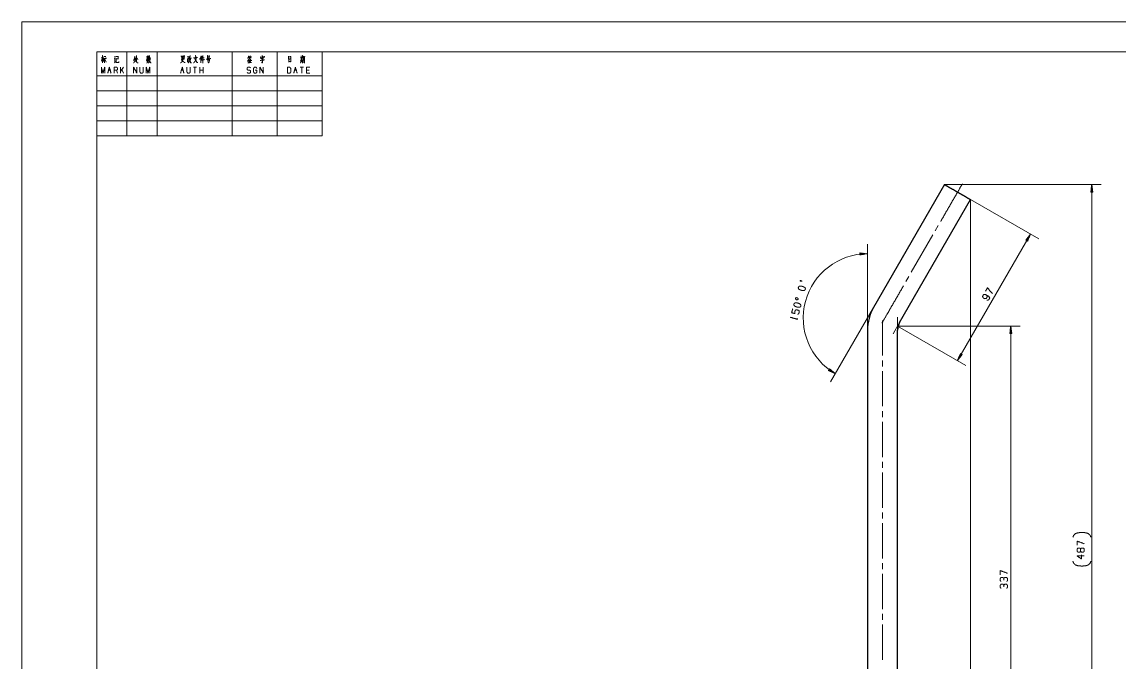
# Model space of a CAD drawing. Header units: millimetres. Extents: x 0 to 594, y 0 to 420.
# Drawn here: x 0 to 365.5, y 206.7 to 420 of the extents above; entities that cross this region are included whole.
import ezdxf

# ---------------------------------------------------------------- set-up
doc = ezdxf.new("R2010")
doc.units = ezdxf.units.MM
doc.layers.add('101', color=7, linetype='Continuous', true_color=0xffffff)

msp = doc.modelspace()

# ---------------------------------------------------------------- linework, layer by layer
at = {"layer": '101', "color": 133, "linetype": 'Continuous', "lineweight": 18}
for p, q in [((594, 420), (0, 420)), ((0, 420), (0, 0)), ((584, 410), (25, 410)), ((25, 410), (100, 410)), ((25, 410), (100, 410)), ((25, 410), (25, 10)), ((25, 410), (100, 410)), ((25, 410), (25, 382)), ((35, 410), (35, 382)), ((45, 410), (45, 382)), ((70, 410), (70, 382)), ((85, 410), (85, 382)), ((100, 410), (100, 382)), ((25, 402), (100, 402)), ((25, 397), (100, 397)), ((25, 392), (100, 392)), ((25, 387), (100, 387)), ((25, 382), (100, 382))]:
    msp.add_line(p, q, dxfattribs=at)
at = {"layer": '101', "color": 72, "linetype": 'Continuous', "lineweight": 18}
for p, q in [((26.76, 408.05), (26.54, 406.94)), ((26.56, 408.12), (27.17, 408.12)), ((26.88, 407.89), (27.1, 407.41)), ((27.3, 407.54), (27.07, 406.67)), ((27.76, 407.52), (28.07, 406.63)), ((30.85, 406.38), (31.12, 406.83)), ((30.93, 408.63), (31.06, 408.24)), ((31.33, 407.83), (31.42, 407.72)), ((41.53, 407.97), (42.32, 408.14)), ((42.44, 407.91), (42.98, 408.03)), ((53.37, 407.85), (53.89, 407.93)), ((55.11, 406.63), (55.56, 407.18)), ((75.44, 408.32), (75.87, 408.39)), ((75.54, 408.3), (75.65, 407.99)), ((76.03, 407.39), (75.56, 407.31)), ((76.01, 408.26), (76.54, 408.36)), ((76.17, 408.24), (76.3, 407.91)), ((92.76, 408.18), (93.62, 408.3)), ((93.04, 407.83), (93.3, 407.89)), ((93.05, 407.47), (93.28, 407.54)), ((93.8, 407.81), (94.05, 407.87)), ((28.86, 403.92), (29.41, 403.92)), ((31.81, 402.93), (31.53, 403.92)), ((32.82, 402.93), (32.82, 404.9)), ((33.79, 404.9), (32.82, 403.53)), ((33.79, 402.93), (33.23, 404.11)), ((53.13, 403.92), (53.69, 403.92)), ((58.21, 404.9), (57.1, 404.9)), ((57.65, 404.9), (57.65, 402.93)), ((59.22, 402.93), (59.22, 404.9)), ((60.33, 403.92), (59.22, 403.92)), ((60.33, 402.93), (60.33, 404.9)), ((90.84, 403.92), (91.4, 403.92)), ((93.8, 404.9), (92.68, 404.9)), ((93.24, 404.9), (93.24, 402.93)), ((95.64, 403.92), (94.81, 403.92)), ((258.26, 320.75), (258.37, 321.16))]:
    msp.add_line(p, q, dxfattribs=at)
at = {"layer": '101', "color": 203, "linetype": 'Continuous', "lineweight": 25}
for p, q in [((307.39, 365.8), (283.73, 324.82)), ((292.39, 319.82), (316.05, 360.8)), ((281.72, 317.32), (281.72, 160)), ((291.72, 160), (291.72, 317.32))]:
    msp.add_line(p, q, dxfattribs=at)
at = {"layer": '101', "color": 22, "linetype": 'Continuous', "lineweight": 18}
for p, q in [((307.39, 365.8), (359.57, 365.8)), ((356.39, 365.8), (356.06, 363.26)), ((356.37, 363.26), (356.37, 365.61)), ((356.73, 363.26), (356.39, 365.8)), ((356.39, 365.8), (356.39, 122.5)), ((356.42, 363.26), (356.42, 365.61)), ((356.06, 363.26), (356.06, 363.29)), ((356.06, 363.26), (356.06, 363.29)), ((356.06, 363.26), (356.73, 363.26)), ((356.12, 363.26), (356.12, 363.68)), ((356.17, 363.26), (356.17, 364.06)), ((356.22, 363.26), (356.22, 364.45)), ((356.27, 363.26), (356.27, 364.84)), ((356.32, 363.26), (356.32, 365.22)), ((356.47, 363.26), (356.47, 365.22)), ((356.52, 363.26), (356.52, 364.84)), ((356.57, 363.26), (356.57, 364.45)), ((356.62, 363.26), (356.62, 364.06)), ((356.67, 363.26), (356.67, 363.68)), ((356.73, 363.26), (356.73, 363.29)), ((356.73, 363.26), (356.73, 363.29)), ((316.05, 360.8), (338.75, 347.7)), ((316.05, 360.8), (316.05, 88.25)), ((336, 349.28), (311.67, 307.14)), ((336, 349.28), (334.44, 347.25)), ((334.44, 347.25), (334.46, 347.28)), ((334.44, 347.25), (334.46, 347.28)), ((334.44, 347.25), (335.02, 346.92)), ((334.49, 347.22), (334.7, 347.59)), ((334.53, 347.2), (334.93, 347.89)), ((334.58, 347.17), (335.17, 348.2)), ((334.62, 347.15), (335.41, 348.51)), ((334.66, 347.12), (335.64, 348.82)), ((334.71, 347.1), (335.88, 349.13)), ((334.75, 347.07), (335.93, 349.1)), ((334.8, 347.05), (335.78, 348.74)), ((334.84, 347.02), (335.63, 348.38)), ((334.88, 346.99), (335.48, 348.02)), ((334.93, 346.97), (335.33, 347.67)), ((334.97, 346.94), (335.18, 347.31)), ((335.02, 346.92), (336, 349.28)), ((281.72, 317.32), (281.72, 345.93)), ((335.02, 346.92), (335.03, 346.95)), ((335.02, 346.92), (335.03, 346.95)), ((279.17, 343.01), (279.21, 343.02)), ((279.17, 343.02), (279.19, 342.35)), ((281.72, 342.76), (279.17, 343.02)), ((279.17, 343.01), (279.21, 343.02)), ((279.18, 342.96), (279.59, 342.98)), ((279.18, 342.91), (279.98, 342.94)), ((279.18, 342.86), (280.37, 342.9)), ((279.18, 342.81), (280.76, 342.86)), ((279.18, 342.76), (281.14, 342.82)), ((279.18, 342.71), (281.53, 342.78)), ((279.18, 342.66), (281.53, 342.73)), ((279.19, 342.35), (281.72, 342.76)), ((279.19, 342.61), (281.15, 342.67)), ((279.19, 342.56), (280.76, 342.6)), ((279.19, 342.51), (280.38, 342.54)), ((279.19, 342.46), (279.99, 342.48)), ((279.19, 342.4), (279.61, 342.42)), ((279.19, 342.35), (279.23, 342.36)), ((279.19, 342.35), (279.23, 342.36)), ((283.73, 324.82), (269.43, 300.04)), ((291.72, 318.66), (332.59, 318.66)), ((291.72, 318.66), (314.42, 305.55)), ((329.41, 318.66), (329.08, 316.12)), ((329.34, 316.12), (329.34, 318.08)), ((329.39, 316.12), (329.39, 318.47)), ((329.41, 318.66), (329.41, 150)), ((329.75, 316.12), (329.41, 318.66)), ((329.44, 316.12), (329.44, 318.47)), ((329.49, 316.12), (329.49, 318.08)), ((329.08, 316.12), (329.08, 316.15)), ((329.08, 316.12), (329.08, 316.15)), ((329.08, 316.12), (329.75, 316.12)), ((329.13, 316.12), (329.13, 316.54)), ((329.18, 316.12), (329.18, 316.92)), ((329.23, 316.12), (329.23, 317.31)), ((329.28, 316.12), (329.28, 317.69)), ((329.54, 316.12), (329.54, 317.69)), ((329.59, 316.12), (329.59, 317.31)), ((329.64, 316.12), (329.64, 316.92)), ((329.69, 316.12), (329.69, 316.54)), ((329.74, 316.12), (329.74, 316.15)), ((329.74, 316.12), (329.74, 316.15)), ((312.65, 309.51), (311.67, 307.14)), ((311.67, 307.14), (313.23, 309.17)), ((312.92, 309.35), (311.74, 307.32)), ((312.96, 309.33), (311.79, 307.3)), ((312.87, 309.38), (311.89, 307.68)), ((313.01, 309.3), (312.03, 307.61)), ((312.83, 309.41), (312.04, 308.04)), ((312.79, 309.43), (312.19, 308.4)), ((313.05, 309.28), (312.26, 307.91)), ((312.74, 309.46), (312.34, 308.76)), ((312.7, 309.48), (312.49, 309.12)), ((313.09, 309.25), (312.5, 308.22)), ((312.65, 309.51), (312.64, 309.48)), ((312.65, 309.51), (312.64, 309.48)), ((313.23, 309.17), (312.65, 309.51)), ((313.14, 309.23), (312.74, 308.53)), ((313.18, 309.2), (312.97, 308.84)), ((313.23, 309.18), (313.21, 309.15)), ((313.23, 309.18), (313.21, 309.15)), ((269.03, 304.41), (268.68, 303.84)), ((268.68, 303.84), (268.71, 303.82)), ((268.68, 303.84), (268.71, 303.82)), ((268.68, 303.84), (271.01, 302.79)), ((268.7, 303.88), (269.06, 303.66)), ((268.73, 303.93), (269.42, 303.51)), ((268.76, 303.97), (269.77, 303.35)), ((268.78, 304.01), (270.13, 303.19)), ((268.81, 304.06), (270.48, 303.03)), ((268.84, 304.1), (270.84, 302.87)), ((268.86, 304.14), (270.86, 302.91)), ((268.89, 304.19), (270.56, 303.16)), ((268.92, 304.23), (270.26, 303.4)), ((268.94, 304.27), (269.96, 303.65)), ((268.97, 304.32), (269.66, 303.89)), ((269, 304.36), (269.35, 304.14)), ((269.02, 304.4), (269.05, 304.39)), ((269.02, 304.4), (269.05, 304.39)), ((271.01, 302.79), (269.03, 304.41))]:
    msp.add_line(p, q, dxfattribs=at)
at = {"layer": '101', "color": 151, "linetype": 'Continuous', "lineweight": 18}
for p, q in [((305.3, 352.17), (304.3, 350.44)), ((303.5, 349.06), (296.28, 336.56)), ((295.49, 335.18), (294.49, 333.45)), ((291.72, 317.32), (291.72, 321.66)), ((292.39, 319.82), (290.22, 316.06)), ((286.72, 307.2), (286.72, 305.2)), ((286.72, 303.61), (286.72, 291.91)), ((286.72, 290.32), (286.72, 288.31)), ((286.72, 286.72), (286.72, 275.02)), ((286.72, 273.43), (286.72, 271.43)), ((286.72, 269.84), (286.72, 258.13)), ((286.72, 256.55), (286.72, 254.54)), ((286.72, 252.95), (286.72, 241.25)), ((286.72, 239.66), (286.72, 237.66)), ((286.72, 236.07), (286.72, 224.36)), ((286.72, 222.78), (286.72, 220.77)), ((286.72, 219.18), (286.72, 207.48))]:
    msp.add_line(p, q, dxfattribs=at)
at = {"layer": '101', "color": 22, "linetype": 'Continuous', "lineweight": 18}
msp.add_arc((281.72, 321.34), 21.42, 90, 240, dxfattribs=at)
at = {"layer": '101', "color": 203, "linetype": 'Continuous', "lineweight": 25}
for radius in [15, 5]:
    msp.add_arc((296.72, 317.32), radius, 150, 180, dxfattribs=at)
at = {"layer": '101', "color": 72, "linetype": 'Continuous', "lineweight": 18}
for points, knots in [([(26.76, 408.82), (26.87, 408.7), (26.87, 406.36)], [0, 0, 0.064406, 1, 1]), ([(27.11, 407.83), (28.07, 407.83), (28.01, 407.99), (27.93, 407.85)], [0, 0, 0.737845, 0.874091, 1, 1]), ([(27.29, 408.45), (27.92, 408.45), (27.88, 408.57), (27.83, 408.49)], [0, 0, 0.736242, 0.890347, 1, 1]), ([(27.55, 407.83), (27.55, 406.4), (27.39, 406.48)], [0, 0, 0.88751, 1, 1]), ([(30.74, 407.89), (30.99, 407.89), (30.99, 408.01), (30.99, 406.56)], [0, 0, 0.136549, 0.20471, 1, 1]), ([(31.47, 408.45), (31.4, 408.39), (31.34, 408.45), (32.07, 408.45), (32.07, 408.63), (32.07, 407.54), (32.07, 407.72), (31.42, 407.72), (31.42, 406.58), (31.43, 406.5), (31.55, 406.46), (32.24, 406.46), (32.24, 406.77)], [0, 0, 0.017817, 0.03366, 0.169508, 0.204092, 0.407771, 0.442362, 0.564626, 0.775988, 0.791599, 0.814655, 0.942353, 1, 1]), ([(37.62, 408.59), (37.61, 408.47), (37.54, 408.05), (37.45, 407.76), (37.38, 407.56), (37.29, 407.35), (37.2, 407.18)], [0, 0, 0.084511, 0.368539, 0.57312, 0.721448, 0.873357, 1, 1]), ([(37.48, 407.85), (37.95, 407.93), (37.9, 407.97), (37.87, 407.79), (37.81, 407.52), (37.76, 407.35), (37.67, 407.12), (37.6, 406.94), (37.48, 406.73), (37.39, 406.56), (37.21, 406.32)], [0, 0, 0.202443, 0.228126, 0.308395, 0.425619, 0.500391, 0.604278, 0.689473, 0.790704, 0.870498, 1, 1]), ([(37.48, 407.56), (38.41, 406.38), (38.75, 406.4), (38.74, 406.4), (38.43, 406.42), (38.27, 406.56)], [0, 0, 0.63218, 0.773701, 0.779843, 0.909107, 1, 1]), ([(38.17, 408.8), (38.21, 408.7), (38.2, 408.59), (38.18, 406.87), (38.17, 406.98), (38.2, 407.21)], [0, 0, 0.049552, 0.095607, 0.852773, 0.898827, 1, 1]), ([(38.3, 407.91), (38.33, 407.89), (38.59, 407.56), (38.66, 407.43)], [0, 0, 0.059406, 0.761029, 1, 1]), ([(41.94, 407.99), (41.81, 407.76), (41.68, 407.56), (41.55, 407.39), (41.41, 407.25)], [0, 0, 0.287235, 0.555132, 0.786183, 1, 1]), ([(41.53, 407.06), (42.16, 407.21), (42.17, 407.39), (42.17, 407.31), (42.1, 407.06), (42, 406.79), (41.9, 406.58), (41.78, 406.46), (41.68, 406.34), (41.6, 406.27)], [0, 0, 0.304476, 0.392578, 0.431601, 0.553705, 0.689463, 0.798358, 0.878846, 0.954751, 1, 1]), ([(41.62, 408.55), (41.75, 408.32), (41.78, 408.18)], [0, 0, 0.640221, 1, 1]), ([(41.91, 407.41), (41.75, 406.83), (41.85, 406.79), (41.97, 406.75), (42.09, 406.69), (42.23, 406.61)], [0, 0, 0.529109, 0.626293, 0.735528, 0.852096, 1, 1]), ([(41.93, 408.82), (41.96, 408.68), (41.96, 407.54), (41.93, 407.68), (41.96, 407.81)], [0, 0, 0.094651, 0.82363, 0.91828, 1, 1]), ([(41.96, 407.95), (42.13, 407.83), (42.22, 407.72)], [0, 0, 0.613168, 1, 1]), ([(42.22, 408.68), (42.22, 408.57), (42.1, 408.1)], [0, 0, 0.174336, 1, 1]), ([(42.73, 407.91), (42.69, 407.56), (42.64, 407.31), (42.6, 407.1), (42.54, 406.92), (42.42, 406.67), (42.32, 406.48), (42.2, 406.32), (42.12, 406.23)], [0, 0, 0.194372, 0.33262, 0.448622, 0.555648, 0.706152, 0.822696, 0.933862, 1, 1]), ([(42.53, 408.86), (42.53, 408.74), (42.51, 408.51), (42.47, 408.22), (42.42, 407.91), (42.37, 407.66), (42.29, 407.43), (42.28, 407.37)], [0, 0, 0.081852, 0.232243, 0.425429, 0.632123, 0.800313, 0.957953, 1, 1]), ([(42.41, 407.64), (42.44, 407.6), (42.58, 407.02), (42.69, 406.75), (42.79, 406.46), (42.82, 406.4), (43.04, 406.42), (42.82, 406.44), (42.75, 406.56)], [0, 0, 0.026711, 0.341735, 0.493488, 0.655468, 0.691644, 0.807842, 0.92404, 1, 1]), ([(53.63, 408.59), (53.61, 407.93), (53.6, 407.6), (53.59, 407.41), (53.57, 407.31), (53.56, 407.18), (53.51, 407.06), (53.47, 406.96), (53.34, 406.77), (53.19, 406.61), (53.09, 406.54), (52.88, 406.42), (52.84, 406.4)], [0, 0, 0.263781, 0.39576, 0.470168, 0.511774, 0.561574, 0.614015, 0.658781, 0.749609, 0.837597, 0.885288, 0.980674, 1, 1]), ([(52.96, 408.57), (53.01, 408.53), (53.04, 408.55), (54.3, 408.7), (54.26, 408.72), (54.11, 408.68)], [0, 0, 0.045515, 0.068267, 0.872618, 0.903439, 1, 1]), ([(53.01, 407.35), (53.09, 407.35), (53.37, 407.12), (53.6, 406.92), (53.82, 406.73), (54.1, 406.46), (54.42, 406.5), (54.11, 406.46), (54.01, 406.54)], [0, 0, 0.033469, 0.197844, 0.340784, 0.472463, 0.64945, 0.79792, 0.939754, 1, 1]), ([(53.19, 408.34), (53.23, 408.16), (53.23, 407.41), (53.22, 407.45), (54.08, 407.6), (54, 407.6), (54.08, 408.39), (54.11, 408.32), (54.07, 408.28), (53.23, 408.18)], [0, 0, 0.051657, 0.252797, 0.264655, 0.500968, 0.524668, 0.738296, 0.756835, 0.773119, 1, 1]), ([(55.08, 408.32), (55.66, 408.43), (55.6, 408.49), (55.53, 407.76), (55.6, 407.76), (55.17, 407.68), (55.14, 407.87), (55.17, 407.64), (55.15, 406.71)], [0, 0, 0.181367, 0.207402, 0.429562, 0.451886, 0.588195, 0.645737, 0.715778, 1, 1]), ([(56.18, 407.87), (56.18, 407.74), (56.12, 407.41), (56.06, 407.23), (56, 407.06), (55.93, 406.92), (55.84, 406.77), (55.74, 406.63), (55.5, 406.42), (55.33, 406.34)], [0, 0, 0.067224, 0.249297, 0.354995, 0.450078, 0.537949, 0.629663, 0.725721, 0.894897, 1, 1]), ([(56.04, 408.8), (56.01, 408.55), (55.93, 408.22), (55.81, 407.87), (55.72, 407.64), (55.66, 407.47), (55.6, 407.33)], [0, 0, 0.162468, 0.38501, 0.62589, 0.784405, 0.898495, 1, 1]), ([(55.74, 407.56), (55.78, 407.54), (56.23, 406.42), (56.51, 406.4), (56.25, 406.46), (56.18, 406.58)], [0, 0, 0.024913, 0.64401, 0.787109, 0.926007, 1, 1]), ([(55.81, 407.83), (56.47, 407.95), (56.39, 407.97), (56.28, 407.93)], [0, 0, 0.769974, 0.857334, 1, 1]), ([(58.08, 408.07), (58.08, 407.95), (58, 407.66), (57.93, 407.43), (57.84, 407.18), (57.71, 406.98), (57.7, 406.94), (57.61, 406.83), (57.51, 406.69), (57.37, 406.56), (57.26, 406.44), (57.13, 406.34)], [0, 0, 0.060656, 0.206644, 0.323462, 0.452151, 0.571984, 0.593423, 0.659723, 0.746397, 0.834814, 0.918176, 1, 1]), ([(57.21, 408.03), (58.49, 408.18), (58.4, 408.2), (58.31, 408.16)], [0, 0, 0.872483, 0.933909, 1, 1]), ([(57.54, 407.81), (57.59, 407.76), (58.3, 406.5), (58.62, 406.44), (58.31, 406.52), (58.21, 406.65)], [0, 0, 0.03086, 0.652651, 0.793753, 0.930721, 1, 1]), ([(57.76, 408.78), (57.86, 408.59), (57.9, 408.47), (57.93, 408.34)], [0, 0, 0.450463, 0.729648, 1, 1]), ([(59.74, 408.74), (59.67, 408.47), (59.57, 408.22), (59.45, 407.99), (59.34, 407.81), (59.19, 407.6)], [0, 0, 0.218379, 0.42875, 0.629232, 0.801507, 1, 1]), ([(59.57, 408.16), (59.58, 406.92), (59.58, 406.32), (59.57, 406.44), (59.58, 406.67)], [0, 0, 0.565701, 0.839109, 0.896079, 1, 1]), ([(59.76, 407.25), (60.8, 407.45), (60.73, 407.47), (60.59, 407.41)], [0, 0, 0.826987, 0.886337, 1, 1]), ([(59.99, 408.47), (59.95, 408.14), (59.89, 407.85), (59.83, 407.64), (59.79, 407.52)], [0, 0, 0.342096, 0.644844, 0.865119, 1, 1]), ([(59.99, 407.89), (60.67, 408.07), (60.59, 408.07), (60.48, 408.01)], [0, 0, 0.772504, 0.853435, 1, 1]), ([(60.27, 408.82), (60.32, 408.74), (60.29, 408.78), (60.3, 406.29), (60.29, 406.48), (60.3, 406.79)], [0, 0, 0.029981, 0.046195, 0.84079, 0.900562, 1, 1]), ([(61.37, 407.62), (61.56, 407.62), (61.94, 407.66), (62.88, 407.81), (62.77, 407.83), (62.63, 407.79)], [0, 0, 0.107041, 0.322391, 0.855633, 0.914432, 1, 1]), ([(61.76, 408.82), (61.82, 408.57), (61.82, 407.85), (61.82, 408.03), (62.53, 408.14), (62.41, 408.14), (62.44, 408.65), (62.45, 408.74), (62.48, 408.68), (62.38, 408.65), (61.82, 408.57)], [0, 0, 0.076621, 0.294125, 0.350049, 0.563216, 0.598365, 0.753974, 0.779219, 0.799828, 0.831204, 1, 1]), ([(61.93, 407.66), (61.82, 407.16), (61.79, 407.25), (62.57, 407.37), (62.53, 407.45), (62.53, 407.37), (62.44, 407.02), (62.38, 406.79), (62.31, 406.61), (62.25, 406.46), (62.2, 406.36), (62.17, 406.34), (61.91, 406.81), (62.19, 406.38)], [0, 0, 0.136367, 0.159969, 0.37115, 0.396347, 0.418609, 0.516112, 0.579319, 0.633135, 0.675148, 0.705367, 0.715007, 0.861282, 1, 1]), ([(75.84, 408.05), (75.82, 407.95), (75.59, 407.58), (75.57, 407.54), (75.46, 407.35), (75.25, 407.12), (75.05, 406.92)], [0, 0, 0.074324, 0.3873, 0.418544, 0.575019, 0.792866, 1, 1]), ([(75.56, 408.74), (75.54, 408.59), (75.43, 408.28), (75.32, 408.03), (75.21, 407.83)], [0, 0, 0.148004, 0.485247, 0.758325, 1, 1]), ([(75.31, 406.38), (76.42, 406.48), (76.35, 406.48), (76.19, 406.46)], [0, 0, 0.825892, 0.879993, 1, 1]), ([(75.5, 407.02), (75.57, 406.75), (75.57, 406.63), (75.56, 406.79)], [0, 0, 0.489861, 0.707985, 1, 1]), ([(75.78, 407.18), (75.84, 406.87), (75.81, 406.71), (75.81, 406.94)], [0, 0, 0.443846, 0.68011, 1, 1]), ([(75.81, 407.91), (76.39, 407.12), (76.63, 407.12), (76.39, 407.14), (76.28, 407.29)], [0, 0, 0.599326, 0.74245, 0.886132, 1, 1]), ([(76.1, 408.74), (76.11, 408.63), (75.94, 408.05)], [0, 0, 0.147214, 1, 1]), ([(76.14, 407.16), (76.14, 407.02), (75.97, 406.44)], [0, 0, 0.193066, 1, 1]), ([(79.39, 407.16), (80.77, 407.35), (80.68, 407.37), (80.47, 407.31)], [0, 0, 0.820207, 0.87351, 1, 1]), ([(79.54, 408.49), (79.54, 408.26), (79.52, 408.1), (79.49, 407.97), (79.46, 407.87)], [0, 0, 0.361961, 0.626178, 0.82906, 1, 1]), ([(79.54, 408.24), (80.77, 408.39), (80.75, 408.43), (80.56, 408.01)], [0, 0, 0.712489, 0.737753, 1, 1]), ([(79.68, 407.83), (80.45, 407.93), (80.4, 407.99), (80.11, 407.47)], [0, 0, 0.533862, 0.586724, 1, 1]), ([(80.06, 407.62), (80.09, 407.52), (80.12, 407.39), (80.14, 407.18), (80.14, 406.75), (80.12, 406.61), (80.09, 406.4), (80.05, 406.27), (79.83, 406.63), (80.06, 406.32)], [0, 0, 0.049614, 0.1085, 0.204239, 0.404797, 0.47199, 0.568442, 0.629214, 0.820569, 1, 1]), ([(79.98, 408.84), (80.08, 408.72), (80.12, 408.61), (80.15, 408.45)], [0, 0, 0.364582, 0.619227, 1, 1]), ([(88.81, 408.55), (88.84, 408.34), (88.85, 407.89), (88.87, 407.41), (88.87, 407.02), (88.87, 406.58), (88.87, 406.73), (89.44, 406.85), (89.55, 406.71), (89.58, 406.89), (89.58, 407.14), (89.6, 407.62), (89.61, 408.12), (89.61, 408.53), (89.63, 408.47), (88.85, 408.32)], [0, 0, 0.037589, 0.11951, 0.205161, 0.275875, 0.354037, 0.380091, 0.485119, 0.518615, 0.552521, 0.597188, 0.682831, 0.772197, 0.846642, 0.85812, 1, 1]), ([(88.87, 407.58), (89.44, 407.7), (89.38, 407.72), (89.25, 407.64)], [0, 0, 0.728515, 0.80596, 1, 1]), ([(92.71, 407), (93.62, 407.16), (93.58, 407.18), (93.52, 407.12)], [0, 0, 0.873261, 0.919205, 1, 1]), ([(93.05, 406.87), (93.04, 406.77), (92.92, 406.56), (92.82, 406.42), (92.71, 406.32)], [0, 0, 0.157105, 0.514468, 0.781135, 1, 1]), ([(92.99, 408.74), (93.02, 408.61), (93.02, 407.06)], [0, 0, 0.075966, 1, 1]), ([(93.28, 406.94), (93.45, 406.69), (93.45, 406.58), (93.39, 406.77)], [0, 0, 0.497711, 0.671692, 1, 1]), ([(93.4, 408.86), (93.43, 408.74), (93.39, 407.12)], [0, 0, 0.07321, 1, 1]), ([(93.74, 408.57), (93.78, 408.34), (93.78, 407.89), (93.77, 407.39), (93.74, 407.08), (93.67, 406.75), (93.58, 406.54), (93.42, 406.23)], [0, 0, 0.096226, 0.28518, 0.49143, 0.620829, 0.761583, 0.854883, 1, 1]), ([(93.77, 407.27), (93.8, 407.27), (94.03, 407.33)], [0, 0, 0.107795, 1, 1]), ([(93.78, 408.32), (94.22, 408.43), (94.18, 408.49), (94.18, 407.81), (94.19, 406.87), (94.18, 406.52), (94.16, 406.32), (94.15, 406.25), (93.93, 406.52), (94.13, 406.34)], [0, 0, 0.13308, 0.155516, 0.357036, 0.631879, 0.735784, 0.797016, 0.815837, 0.918298, 1, 1]), ([(26.46, 402.93), (26.46, 404.9), (27.01, 402.93), (27.57, 404.9), (27.57, 402.93)], [0, 0, 0.245192, 0.5, 0.754808, 1, 1]), ([(30.7, 402.93), (30.7, 404.9), (31.53, 404.9), (31.81, 404.71), (31.81, 404.11), (31.53, 403.92), (30.7, 403.92)], [0, 0, 0.400953, 0.571036, 0.639282, 0.761671, 0.829917, 1, 1]), ([(37.2, 402.93), (37.2, 404.9), (38.31, 402.93), (38.31, 404.9)], [0, 0, 0.317574, 0.682426, 1, 1]), ([(39.32, 404.9), (39.32, 403.32), (39.59, 402.93), (40.14, 402.93), (40.43, 403.32), (40.43, 404.9)], [0, 0, 0.337148, 0.438599, 0.557781, 0.662852, 1, 1]), ([(41.44, 402.93), (41.44, 404.9), (42, 402.93), (42.56, 404.9), (42.56, 402.93)], [0, 0, 0.245192, 0.5, 0.754808, 1, 1]), ([(54.98, 404.9), (54.98, 403.32), (55.24, 402.93), (55.79, 402.93), (56.09, 403.32), (56.09, 404.9)], [0, 0, 0.337148, 0.438599, 0.557781, 0.662852, 1, 1]), ([(75.05, 403.12), (75.32, 402.93), (75.89, 402.93), (76.17, 403.14), (76.17, 403.72), (75.89, 403.92), (75.34, 403.92), (75.05, 404.11), (75.05, 404.71), (75.34, 404.9), (75.89, 404.9), (76.17, 404.71)], [0, 0, 0.068034, 0.184053, 0.254517, 0.372333, 0.442796, 0.555841, 0.62637, 0.748388, 0.818918, 0.931962, 1, 1]), ([(77.74, 403.92), (78.29, 403.92), (78.29, 403.32), (78.02, 402.93), (77.45, 402.93), (77.17, 403.32), (77.17, 404.5), (77.46, 404.9), (78, 404.9), (78.28, 404.5)], [0, 0, 0.103295, 0.21479, 0.304259, 0.410272, 0.49974, 0.718891, 0.809955, 0.910532, 1, 1]), ([(79.3, 402.93), (79.3, 404.9), (80.42, 402.93), (80.42, 404.9)], [0, 0, 0.317574, 0.682426, 1, 1]), ([(88.44, 402.93), (89.26, 402.93), (89.55, 403.32), (89.55, 404.5), (89.26, 404.9), (88.44, 404.9), (88.44, 402.93)], [0, 0, 0.142135, 0.227163, 0.431787, 0.516815, 0.65895, 1, 1]), ([(90.56, 402.93), (91.12, 404.9), (91.68, 402.93)], [0, 0, 0.5, 1, 1]), ([(95.92, 402.93), (94.81, 402.93), (94.81, 404.9), (95.92, 404.9)], [0, 0, 0.265389, 0.734611, 1, 1]), ([(259.96, 333.56), (259.23, 333.57), (259.32, 333.89), (259.96, 333.56)], [0, 0, 0.406593, 0.595725, 1, 1]), ([(261.03, 331.08), (260.87, 331.47), (260.24, 331.82), (259.78, 331.94), (259.04, 331.96), (258.73, 331.69), (258.64, 331.37), (258.77, 330.99), (259.43, 330.63), (259.89, 330.52), (260.61, 330.49), (260.94, 330.75), (261.03, 331.08)], [0, 0, 0.067528, 0.183974, 0.260585, 0.380944, 0.446143, 0.500308, 0.565506, 0.685865, 0.762528, 0.878311, 0.945835, 1, 1]), ([(321.51, 327.32), (322.08, 327.35), (322.42, 327.95), (322.18, 328.48), (320.94, 329.19), (320.37, 329.14), (320.02, 328.54), (320.27, 328.03), (320.68, 327.78), (321.25, 327.83), (321.6, 328.43), (321.36, 328.95)], [0, 0, 0.076855, 0.169522, 0.247726, 0.439295, 0.517498, 0.610165, 0.687021, 0.750922, 0.829128, 0.921795, 1, 1]), ([(323.3, 329.48), (321.67, 331.4), (321, 330.24)], [0, 0, 0.652471, 1, 1]), ([(259.53, 325.51), (259.38, 325.89), (258.75, 326.25), (258.29, 326.37), (257.54, 326.39), (257.24, 326.12), (257.15, 325.8), (257.28, 325.41), (257.94, 325.05), (258.4, 324.95), (259.12, 324.92), (259.45, 325.18), (259.53, 325.51)], [0, 0, 0.067524, 0.183971, 0.260585, 0.380943, 0.44614, 0.500305, 0.565506, 0.685865, 0.762527, 0.87831, 0.945835, 1, 1]), ([(258.6, 327.53), (258.66, 327.75), (258.4, 328.04), (258.08, 328.12), (257.72, 328), (257.66, 327.78), (257.91, 327.47), (258.22, 327.39), (258.6, 327.53)], [0, 0, 0.085678, 0.230395, 0.351581, 0.496294, 0.581972, 0.73039, 0.851577, 1, 1]), ([(258.51, 322.55), (258.81, 322.81), (258.99, 323.48), (258.86, 323.86), (257.94, 324.11), (257.61, 323.85), (257.43, 323.18), (257.56, 322.8), (256.43, 323.1), (256.78, 324.42)], [0, 0, 0.062228, 0.168344, 0.230571, 0.376814, 0.441266, 0.547378, 0.609609, 0.790493, 1, 1]), ([(256.17, 321.38), (256.02, 321.57), (258.31, 320.95)], [0, 0, 0.093493, 1, 1]), ([(356.13, 248.27), (355.88, 248.9), (355.26, 249.52), (354.44, 249.77), (353.69, 249.84), (353.13, 249.9), (352.57, 249.84), (351.82, 249.77), (351.01, 249.52), (350.38, 248.9), (350.13, 248.27)], [0, 0, 0.09034, 0.208959, 0.323043, 0.424046, 0.499998, 0.575957, 0.676954, 0.791043, 0.909662, 1, 1]), ([(353.91, 246.12), (351.54, 246.97), (351.54, 245.62)], [0, 0, 0.652472, 1, 1]), ([(352.96, 242.41), (352.96, 241.07), (351.54, 242.08), (353.91, 242.08)], [0, 0, 0.245867, 0.565296, 1, 1]), ([(352.71, 243.66), (352.49, 243.35), (351.76, 243.35), (351.54, 243.66), (351.54, 244.35), (351.76, 244.69), (352.49, 244.69), (352.71, 244.35), (352.71, 243.66), (352.96, 243.33), (353.66, 243.33), (353.91, 243.66), (353.91, 244.35), (353.69, 244.69), (352.96, 244.69), (352.71, 244.35)], [0, 0, 0.047573, 0.136085, 0.18366, 0.267816, 0.317167, 0.405679, 0.455027, 0.539183, 0.590299, 0.675757, 0.72687, 0.811026, 0.860374, 0.948886, 1, 1]), ([(356.13, 240.28), (355.88, 239.66), (355.26, 239.03), (354.44, 238.78), (353.69, 238.72), (353.13, 238.66), (352.57, 238.72), (351.82, 238.78), (351.01, 239.03), (350.38, 239.66), (350.13, 240.28)], [0, 0, 0.09034, 0.208961, 0.323043, 0.424046, 0.499998, 0.575956, 0.676954, 0.791041, 0.909663, 1, 1]), ([(328.32, 236.3), (325.94, 237.15), (325.94, 235.8)], [0, 0, 0.652466, 1, 1]), ([(327.12, 234.53), (326.89, 234.87), (326.17, 234.87), (325.94, 234.53), (325.94, 233.84), (326.17, 233.51)], [0, 0, 0.153872, 0.429851, 0.583723, 0.846122, 1, 1]), ([(328.09, 233.53), (328.32, 233.84), (328.32, 234.53), (328.09, 234.87), (327.37, 234.87), (327.12, 234.53), (327.12, 234.02)], [0, 0, 0.124124, 0.343691, 0.472446, 0.703377, 0.836727, 1, 1]), ([(327.12, 232.26), (326.89, 232.59), (326.17, 232.59), (325.94, 232.26), (325.94, 231.57), (326.17, 231.23)], [0, 0, 0.153872, 0.429851, 0.583722, 0.846128, 1, 1]), ([(328.09, 231.25), (328.32, 231.57), (328.32, 232.26), (328.09, 232.59), (327.37, 232.59), (327.12, 232.26), (327.12, 231.74)], [0, 0, 0.124118, 0.343691, 0.472446, 0.703377, 0.836727, 1, 1])]:
    msp.add_open_spline(points, degree=1, knots=knots, dxfattribs=at)
for points in [[(28.58, 402.93), (29.13, 404.9), (29.69, 402.93)], [(52.85, 402.93), (53.41, 404.9), (53.97, 402.93)]]:
    msp.add_open_spline(points, degree=1, dxfattribs=at)
at = {"layer": '101', "color": 151, "linetype": 'Continuous', "lineweight": 18}
for points, knots in [([(313.31, 366.05), (311.72, 363.3), (306.09, 353.55)], [0, 0, 0.219941, 1, 1]), ([(293.69, 332.07), (288.06, 322.32), (286.48, 319.57)], [0, 0, 0.78006, 1, 1]), ([(286.72, 320.49), (286.72, 318.91), (286.72, 308.79)], [0, 0, 0.135642, 1, 1])]:
    msp.add_open_spline(points, degree=1, knots=knots, dxfattribs=at)
at = {"layer": '101', "color": 203, "linetype": 'Continuous', "lineweight": 25}
for points, knots in [([(307.39, 365.8), (307.82, 365.55), (308.34, 365.25), (309.84, 364.38), (311.72, 363.3)], [0, 0, 0.099035, 0.218169, 0.566118, 1, 1]), ([(311.72, 363.3), (312.69, 362.74), (314.42, 361.74), (315.62, 361.05), (316.05, 360.8)], [0, 0, 0.222518, 0.623489, 0.900965, 1, 1])]:
    msp.add_open_spline(points, degree=1, knots=knots, dxfattribs=at)

doc.saveas('drawing.dxf')
